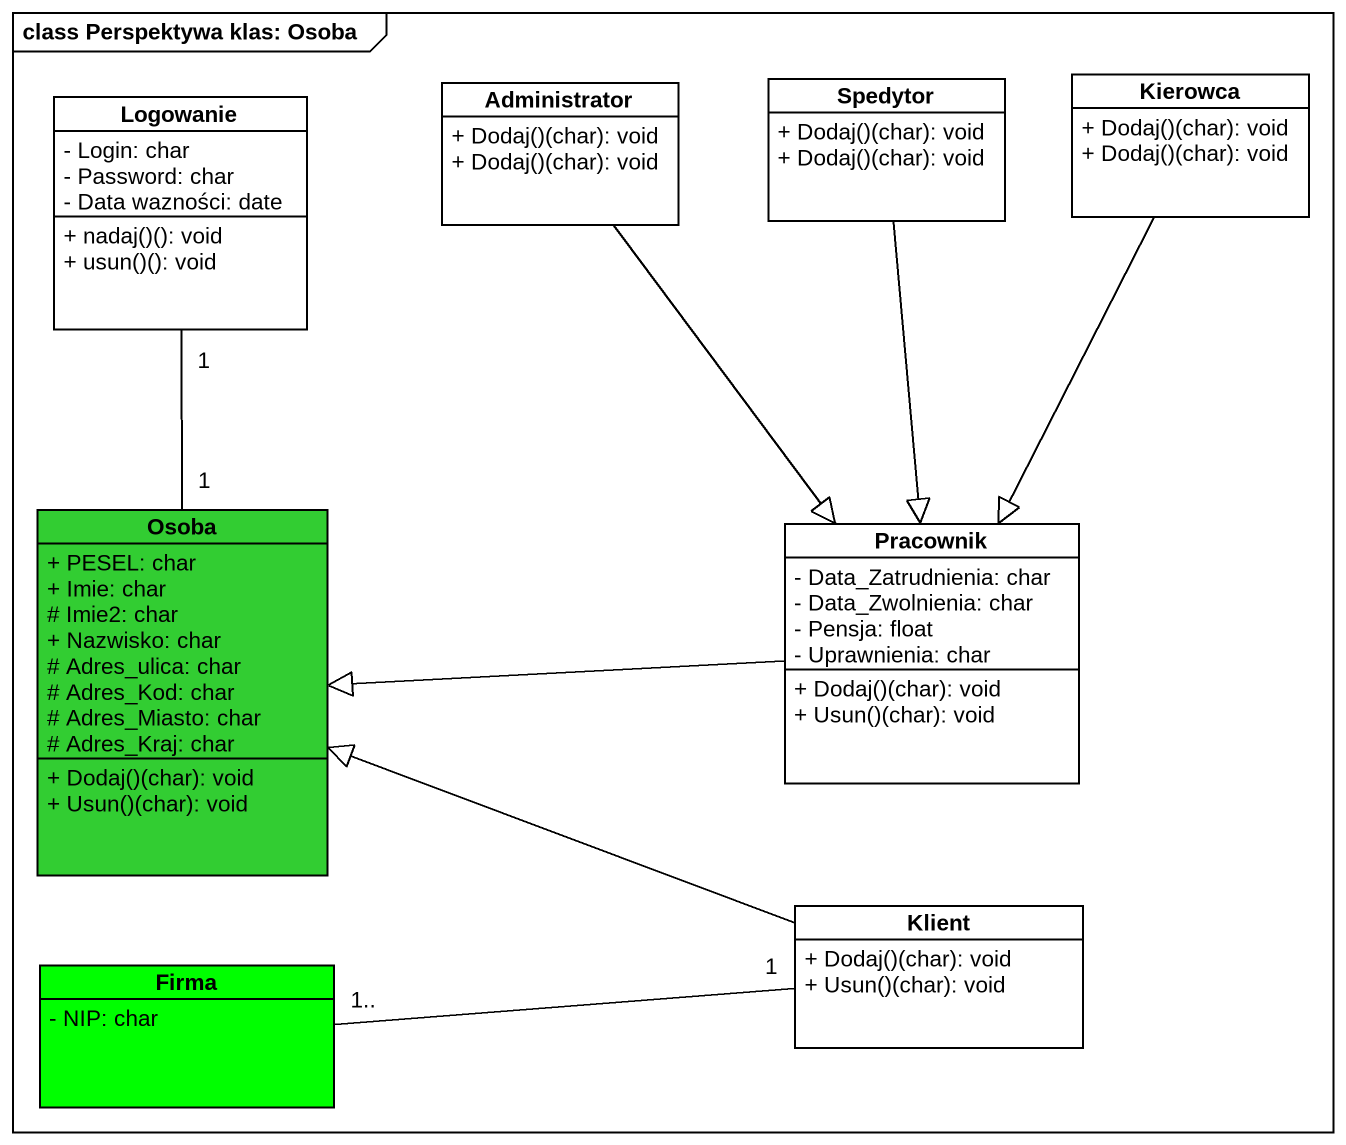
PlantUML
@startuml
mainframe class Perspektywa klas: Osoba
hide circle
hide empty members
skinparam classAttributeIconSize 0
class Administrator {
  + Dodaj()(char): void
  + Dodaj()(char): void
}
class Spedytor {
  + Dodaj()(char): void
  + Dodaj()(char): void
}
class Kierowca {
  + Dodaj()(char): void
  + Dodaj()(char): void
}
class Logowanie {
  - Login: char
  - Password: char
  - Data wazności: date
  + nadaj()(): void
  + usun()(): void
}
class Osoba #32CD32 {
  + PESEL: char
  + Imie: char
  # Imie2: char
  + Nazwisko: char
  # Adres_ulica: char
  # Adres_Kod: char
  # Adres_Miasto: char
  # Adres_Kraj: char
  + Dodaj()(char): void
  + Usun()(char): void
}
class Pracownik {
  - Data_Zatrudnienia: char
  - Data_Zwolnienia: char
  - Pensja: float
  - Uprawnienia: char
  + Dodaj()(char): void
  + Usun()(char): void
}
class Klient {
  + Dodaj()(char): void
  + Usun()(char): void
}
class Firma #00FF00 {
  - NIP: char
}
Administrator --|> Pracownik
Spedytor --|> Pracownik
Kierowca --|> Pracownik
Logowanie "1" -- "1" Osoba
Pracownik -left-|> Osoba
Klient -left-|> Osoba
Klient "1" -left- "1.." Firma
@enduml
